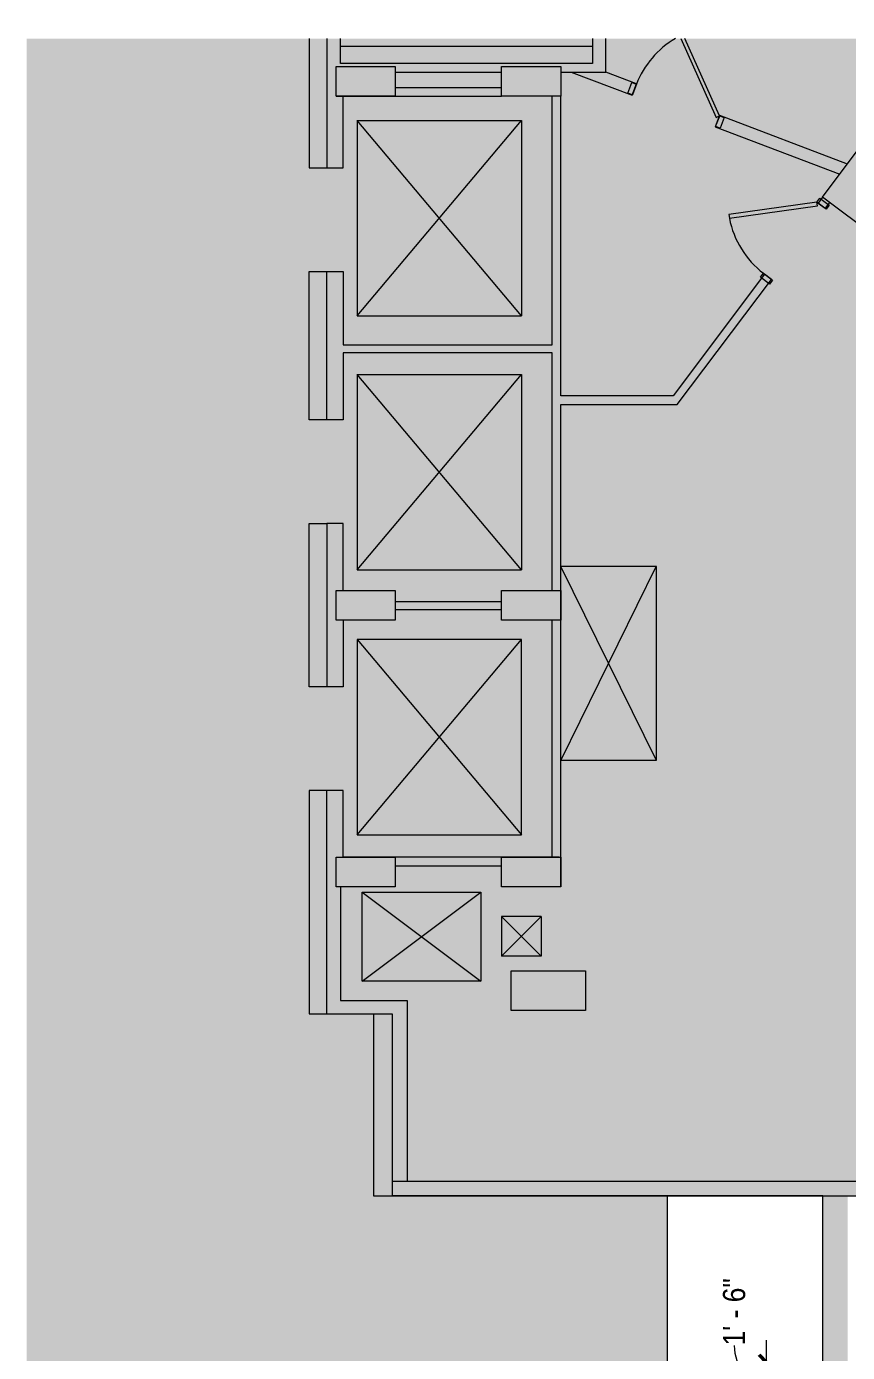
# Model space of a CAD drawing. Header units: inches. Extents: x 50 to 3088, y -595 to 388.
# Drawn here: x 50 to 382, y -159 to 378 of the extents above; entities that cross this region are included whole.
import ezdxf

# ---------------------------------------------------------------- set-up
doc = ezdxf.new("R2010")
doc.units = ezdxf.units.IN
doc.header["$MEASUREMENT"] = 0
for name, color, linetype, lineweight in [('A-ANNO-DIMS', 211, 'Continuous', 9), ('A-ANNO-DIMS-96', 211, 'Continuous', 9), ('A-DETL', 90, 'Continuous', 9), ('A-DETL-GENF', 92, 'Continuous', 9), ('A-EXIST-DOOR', 250, 'Continuous', 9), ('A-EXIST-WALL-INT', 250, 'Continuous', 9), ('A-FLOR-ELTR', 250, 'Continuous', 9), ('A-WALL', 113, 'Continuous', 13), ('A-WALL-PATT', 111, 'Continuous', 13), ('COREDETAILS', 250, 'Continuous', 9), ('new block- skin dc_dwg', 8, 'Continuous', 9), ('S-EXIST-COLS', 250, 'Continuous', 9)]:
    doc.layers.add(name, color=color, linetype=linetype, lineweight=lineweight)
doc.styles.add('Arial', font='arial.ttf', dxfattribs={"width": 0.85, "height": 9})
doc.dimstyles.new('Linear_-_3_32__Arial__85_-_1_2__Tolerance_1', dxfattribs={"dimscale": 12, "dimtxt": 9.182335, "dimasz": 0.5, "dimexe": 0.75, "dimexo": 0.5, "dimgap": 0.5, "dimtad": 1, "dimdec": 1, "dimrnd": 0.5, "dimzin": 3, "dimdsep": 46, "dimlunit": 4, "dimtxsty": 'Arial', "dimblk1": 'OBLIQUE', "dimblk2": 'OBLIQUE', "dimsah": 1, "dimcen": 0.09, "dimdle": 0.75, "dimazin": 0, "dimtfac": 1, "dimtdec": 4, "dimtix": 1, "dimtmove": 1, "dimatfit": 3, "dimfxl": 1, "dimtvp": 1, "dimfrac": 2, "dimtolj": 1, "dimtzin": 0, "dimarcsym": 2})

# ---------------------------------------------------------------- blocks, each defined once
blk = doc.blocks.new('new block- skin dc_dwg_EXIST-36-DR-2066955-Reflected Ceiling Plan')
at = {"layer": 'A-EXIST-DOOR', "flags": 128}
for points in [[(-27.74, 25.93), (-3.06, 1.25), (-2, 2.31), (-26.2, 26.52)], [(-2, 2.31), (0, 2.31), (0, -2.31), (-2, -2.31), (-2, 2.31), (-26.2, 26.52)]]:
    blk.add_lwpolyline(points, dxfattribs=at)
blk.add_lwpolyline([(-37.99, -2.31), (-39.99, -2.31), (-39.99, 2.31), (-37.99, 2.31)], close=True, dxfattribs=at)
at = {"layer": 'A-EXIST-DOOR'}
blk.add_arc((-1.05, 1.99), 36.95, 141.0606, 179.5009, dxfattribs=at)
blk = doc.blocks.new('new block- skin dc_dwg_EXIST-36-DR-V5-Reflected Ceiling Plan')
at = {"layer": 'A-EXIST-DOOR', "flags": 128}
for points in [[(-28.52, 26.71), (-3.06, 1.25), (-2, 2.31), (-27.46, 27.77)], [(-37.99, -2.31), (-39.99, -2.31), (-39.99, 2.31), (-37.99, 2.31)]]:
    blk.add_lwpolyline(points, close=True, dxfattribs=at)
blk.add_lwpolyline([(-2, 2.31), (0, 2.31), (0, -2.31), (-2, -2.31), (-2, 2.31), (-27.46, 27.77)], dxfattribs=at)
at = {"layer": 'A-EXIST-DOOR'}
blk.add_arc((-1.05, 1.99), 36.95, 138.0124, 179.5009, dxfattribs=at)
blk = doc.blocks.new('new block- skin dc_dwg-1925045-Reflected Ceiling Plan')
at = {"layer": 'A-EXIST-WALL-INT'}
h = blk.add_hatch(color=256, dxfattribs=at)
h.paths.add_polyline_path([(1539.4, 1328.2), (1539.4, 1418.58), (1532.22, 1418.58), (1532.22, 1328.2)], flags=0)
h.paths.add_polyline_path([(1630.61, 1379.58), (1634.11, 1379.58), (1634.11, 1574.82), (1681.26, 1574.82), (1719.4, 1625.44), (1716.58, 1627.56), (1679.52, 1578.32), (1634.11, 1578.32), (1634.11, 1709.32), (1652.34, 1709.32), (1652.34, 1722.84), (1646.87, 1722.84), (1646.87, 1712.82), (1544.87, 1712.82), (1544.87, 1722.84), (1532.22, 1722.84), (1532.22, 1670.58), (1545.97, 1670.58), (1545.97, 1699.58), (1630.61, 1699.58), (1630.61, 1598.98), (1545.97, 1598.98), (1545.97, 1628.58), (1532.22, 1628.58), (1532.22, 1568.58), (1545.97, 1568.58), (1545.97, 1595.7), (1630.61, 1595.7), (1630.61, 1499.58), (1610.11, 1499.58), (1610.11, 1495.07), (1567.11, 1495.07), (1567.11, 1499.58), (1545.97, 1499.58), (1545.97, 1526.58), (1532.22, 1526.58), (1532.22, 1460.58), (1545.97, 1460.58), (1545.97, 1487.58), (1567.11, 1487.58), (1567.11, 1491.79), (1610.11, 1491.79), (1610.11, 1487.58), (1630.61, 1487.58), (1630.61, 1391.58), (1543.11, 1391.58), (1543.11, 1379.58), (1567.11, 1379.58), (1567.11, 1388.08), (1610.11, 1388.08), (1610.11, 1379.58)], flags=0)
blk.add_hatch(color=256, dxfattribs=at).paths.add_polyline_path([(1565.9, 1254.58), (1565.9, 1328.2), (1558.22, 1328.2), (1558.22, 1254.58)], flags=0)
for p, q in [((1539.4, 1722.84), (1539.4, 1670.58)), ((1646.87, 1722.84), (1646.87, 1712.82)), ((1544.87, 1719.82), (1646.87, 1719.82)), ((1567.11, 1709.32), (1610.11, 1709.32)), ((1634.11, 1709.32), (1652.34, 1709.32)), ((1567.11, 1703.11), (1610.11, 1703.11)), ((1543.11, 1699.61), (1610.11, 1699.61)), ((1742.87, 1656.59), (1741.06, 1654.19)), ((1539.4, 1568.58), (1539.4, 1628.58)), ((1567.11, 1495.07), (1610.11, 1495.07)), ((1567.11, 1491.79), (1610.11, 1491.79)), ((1630.61, 1391.58), (1630.61, 1487.58)), ((1539.4, 1328.2), (1539.4, 1418.58)), ((1567.11, 1388.08), (1610.11, 1388.08))]:
    blk.add_line(p, q, dxfattribs=at)
at = {"layer": 'A-EXIST-WALL-INT', "flags": 128}
for points in [[(1532.22, 1722.84), (1532.22, 1670.58), (1539.4, 1670.58), (1545.97, 1670.58), (1545.97, 1699.58)], [(1646.87, 1712.82), (1544.87, 1712.82), (1544.87, 1722.84)], [(1638.29, 1709.32), (1663, 1699.92), (1664.77, 1704.59), (1652.34, 1709.32), (1652.34, 1722.84)], [(1630.61, 1499.58), (1630.61, 1595.7), (1545.97, 1595.7), (1545.97, 1568.58), (1539.4, 1568.58), (1532.22, 1568.58), (1532.22, 1628.58), (1539.4, 1628.58), (1545.97, 1628.58), (1545.97, 1598.98), (1630.61, 1598.98), (1630.61, 1699.58)], [(1634.11, 1379.58), (1634.11, 1574.82), (1681.26, 1574.82), (1719.4, 1625.44), (1716.58, 1627.56), (1679.52, 1578.32), (1634.11, 1578.32), (1634.11, 1699.58)], [(1750.11, 1672.11), (1698.42, 1691.78), (1696.64, 1687.11), (1746.98, 1667.94)], [(1558.22, 1328.2), (1558.22, 1254.58), (1777.5, 1254.58), (1777.5, 1387.19), (1777.5, 1664.05), (1777.5, 1683.77)], [(1740.05, 1658.7), (1738.23, 1656.32), (1741.04, 1654.2)], [(1544.87, 1379.58), (1544.87, 1333.66), (1571.9, 1333.66), (1571.9, 1260.58), (1772.03, 1260.58), (1772.03, 1656.76)], [(1545.97, 1487.58), (1545.97, 1460.58), (1539.4, 1460.58), (1532.22, 1460.58), (1532.22, 1526.58), (1539.4, 1526.58)], [(1545.97, 1499.58), (1545.97, 1526.58), (1539.4, 1526.58), (1539.4, 1460.58)], [(1633.47, 1391.58), (1545.97, 1391.58), (1545.97, 1418.58), (1532.22, 1418.58), (1532.22, 1328.2), (1565.9, 1328.2), (1565.9, 1254.58)]]:
    blk.add_lwpolyline(points, dxfattribs=at)
at = {"layer": 'A-FLOR-ELTR'}
for p, q in [((1551.68, 1610.65), (1618.18, 1689.65)), ((1551.68, 1507.9), (1618.18, 1586.9)), ((1551.68, 1400.65), (1618.18, 1400.65))]:
    blk.add_line(p, q, dxfattribs=at)
at = {"layer": 'A-FLOR-ELTR', "flags": 128}
for points in [[(1551.68, 1689.65), (1551.68, 1610.65), (1618.18, 1610.65), (1551.68, 1689.65), (1618.18, 1689.65), (1618.18, 1610.65)], [(1551.68, 1586.9), (1551.68, 1507.9), (1618.18, 1507.9), (1551.68, 1586.9), (1618.18, 1586.9), (1618.18, 1507.9)], [(1551.68, 1479.65), (1618.18, 1400.65), (1618.18, 1479.65), (1551.68, 1479.65), (1551.68, 1400.65), (1618.18, 1479.65)]]:
    blk.add_lwpolyline(points, dxfattribs=at)
at = {"layer": 'COREDETAILS'}
for p, q in [((1634.11, 1509.08), (1672.61, 1431.08)), ((1553.68, 1377.45), (1601.68, 1341.45)), ((1610.11, 1367.58), (1626.11, 1351.58))]:
    blk.add_line(p, q, dxfattribs=at)
at = {"layer": 'COREDETAILS', "flags": 128}
for points in [[(1672.61, 1509.08), (1634.11, 1430.85), (1672.84, 1430.85), (1672.84, 1509.29), (1634.11, 1509.29)], [(1553.68, 1341.45), (1553.68, 1377.45), (1601.68, 1377.45), (1601.68, 1341.45), (1553.68, 1341.45), (1601.68, 1377.45)], [(1626.11, 1367.58), (1610.11, 1367.58), (1610.11, 1351.58), (1626.11, 1367.58), (1626.11, 1351.58), (1610.11, 1351.58)]]:
    blk.add_lwpolyline(points, dxfattribs=at)
at = {"layer": 'S-EXIST-COLS', "flags": 128}
for points in [[(1543.11, 1699.58), (1543.11, 1711.58), (1567.11, 1711.58), (1567.11, 1699.58)], [(1610.11, 1699.58), (1610.11, 1711.58), (1634.11, 1711.58), (1634.11, 1699.58)], [(1761.45, 1642.66), (1740.03, 1658.72), (1756.1, 1680.1), (1777.5, 1664.05)], [(1567.11, 1499.58), (1567.11, 1487.58), (1543.11, 1487.58), (1543.11, 1499.58)], [(1634.11, 1499.58), (1634.11, 1487.58), (1610.11, 1487.58), (1610.11, 1499.58)], [(1543.11, 1379.58), (1543.11, 1391.58), (1567.11, 1391.58), (1567.11, 1379.58)], [(1610.11, 1379.58), (1610.11, 1391.58), (1634.11, 1391.58), (1634.11, 1379.58)], [(1644.05, 1345.58), (1644.05, 1329.58), (1614.05, 1329.58), (1614.05, 1345.58)]]:
    blk.add_lwpolyline(points, close=True, dxfattribs=at)
for name, p, rotation in [('new block- skin dc_dwg_EXIST-36-DR-2066955-Reflected Ceiling Plan', (1699.4, 1688.73), 339.1596797536541), ('new block- skin dc_dwg_EXIST-36-DR-V5-Reflected Ceiling Plan', (1740.84, 1656.86), 53.03429194640936)]:
    blk.add_blockref(name, p, dxfattribs=dict(rotation=rotation))
blk = doc.blocks.new('DIMBLOCK29-Reflected Ceiling Plan')
at = {"layer": 'A-ANNO-DIMS-96'}
for p, q in [((349.49, -180.59), (349.49, -153.59)), ((376.27, -162.59), (340.49, -162.59)), ((349.49, -162.59), (376.27, -162.59)), ((376.27, -180.59), (340.49, -180.59)), ((349.49, -180.59), (376.27, -180.59))]:
    blk.add_line(p, q, dxfattribs=at)
at = {"layer": 'A-ANNO-DIMS-96', "lineweight": 50}
for p, q in [((349.49, -162.59), (346.49, -159.59)), ((349.49, -162.59), (352.49, -165.59)), ((349.49, -180.59), (346.49, -177.59)), ((349.49, -180.59), (352.49, -183.59))]:
    blk.add_line(p, q, dxfattribs=at)
at = {"layer": 'A-ANNO-DIMS-96'}
blk.add_ellipse((349.49, -155.76), major_axis=(0, 15.83), ratio=0.825226, start_param=1.570796, end_param=3.141593, dxfattribs=at)
at = {"layer": 'A-ANNO-DIMS-96', "color": 0, "insert": (331.81, -155.76), "char_height": 9, "width": 32.0393, "attachment_point": 1, "rotation": 90, "line_spacing_factor": 0.941778, "style": 'Arial'}
blk.add_mtext('1\' - 6"', dxfattribs=at)
blk = doc.blocks.new('_Oblique')
at = {"color": 0, "linetype": 'ByBlock', "lineweight": -2}
blk.add_line((-0.5, -0.5), (0.5, 0.5), dxfattribs=at)

msp = doc.modelspace()

# ---------------------------------------------------------------- hatches: boundary and pattern name
at = {"layer": 'A-DETL-GENF'}
h = msp.add_hatch(color=9, dxfattribs=at)
h.paths.add_polyline_path([(405.5051, -380.319), (409.6746, -366.5617), (409.6746, -307.1713), (309.4263, -307.1713), (309.4263, -95.2136), (190.3089, -95.2136), (190.3089, -21.5886), (197.9964, -21.5886), (197.9964, -89.2136), (405.5924, -89.2136), (405.5924, 373.0481), (284.4344, 373.0481), (284.4344, 359.5319), (266.2064, 359.5319), (266.2064, 228.5319), (311.6101, 228.5319), (348.6697, 277.7701), (351.4906, 275.6472), (313.3522, 225.0319), (266.2064, 225.0319), (266.2064, 29.7864), (242.2064, 29.7864), (242.2064, 38.2864), (199.2064, 38.2864), (199.2064, 29.7864), (175.2064, 29.7864), (175.2064, 41.7864), (262.7064, 41.7864), (262.7064, 137.7864), (242.2064, 137.7864), (242.2064, 142.0044), (199.2064, 142.0044), (199.2064, 137.7864), (178.0594, 137.7864), (178.0594, 110.7864), (164.3089, 110.7864), (164.3089, 176.7864), (178.0594, 176.7864), (178.0594, 149.7864), (199.2064, 149.7864), (199.2064, 145.2854), (242.2064, 145.2854), (242.2064, 149.7864), (262.7064, 149.7864), (262.7064, 245.9104), (178.0594, 245.9104), (178.0594, 218.7864), (164.3089, 218.7864), (164.3089, 278.7864), (178.0594, 278.7864), (178.0594, 249.1924), (262.7064, 249.1924), (262.7064, 349.7864), (178.0594, 349.7864), (178.0594, 320.7864), (164.3089, 320.7864), (164.3089, 373.0481), (49.9156, 373.0481), (49.9156, -319.1713), (237.2678, -319.1713), (237.2678, -343.9854), (258.5912, -347.0189), (279.8482, -350.4866), (301.03, -354.3871), (322.128, -358.7188), (343.1331, -363.4799), (364.0368, -368.6685), (384.8304, -374.2822), (404.1648, -379.9276)], flags=0)
h.paths.add_polyline_path([(171.4964, -21.5886), (164.3089, -21.5886), (164.3089, 68.7864), (171.4964, 68.7864), (171.4964, 29.7864)], flags=0)
h.paths.add_polyline_path([(278.9654, 363.0319), (278.9654, 373.0481), (176.9654, 373.0481), (176.9654, 363.0319), (266.2064, 363.0319)], flags=0)
at = {"layer": 'A-WALL-PATT'}
for points in [[(409.5924, -95.2136), (409.5924, -89.2136), (197.9964, -89.2136), (197.9964, -95.2136), (409.3256, -95.2136)], [(372.2678, -235.1713), (382.2678, -235.1713), (382.2678, -95.2136), (372.2678, -95.2136), (372.2678, -113.4599)]]:
    msp.add_hatch(color=8, dxfattribs=at).paths.add_polyline_path(points, flags=0)

# ---------------------------------------------------------------- linework, layer by layer
at = {"layer": 'A-DETL', "lineweight": 13}
msp.add_line((309.4263, -307.1713), (309.4263, -95.2136), dxfattribs=at)
at = {"layer": 'A-WALL', "color": 7, "lineweight": 20}
for p, q in [((197.9964, -89.2136), (405.5924, -89.2136)), ((197.9964, -95.2136), (197.9964, -89.2136)), ((372.2678, -95.2136), (197.9964, -95.2136)), ((372.2678, -235.1713), (372.2678, -95.2136))]:
    msp.add_line(p, q, dxfattribs=at)

# ---------------------------------------------------------------- block references
at = {"layer": 'new block- skin dc_dwg', "color": 250}
msp.add_blockref('new block- skin dc_dwg-1925045-Reflected Ceiling Plan', (-1367.9073, -1349.7893), dxfattribs=at)

# ---------------------------------------------------------------- dimensions: what is measured, and where the dimension line sits
at = {"layer": 'A-ANNO-DIMS'}
dim = msp.add_linear_dim(base=(349.494, -162.5886), p1=(382.2678, -180.5886), p2=(382.2678, -162.5886), angle=90, dimstyle='Linear_-_3_32__Arial__85_-_1_2__Tolerance_1', override={"dimpost": '<>', "dimfxl": 18}, dxfattribs=at)
dim.commit()
dim.dimension.update_dxf_attribs({"geometry": 'DIMBLOCK29-Reflected Ceiling Plan', "text_midpoint": (337.8099, -139.7389), "dimtype": 160, "text_rotation": 90})

doc.saveas('drawing.dxf')
